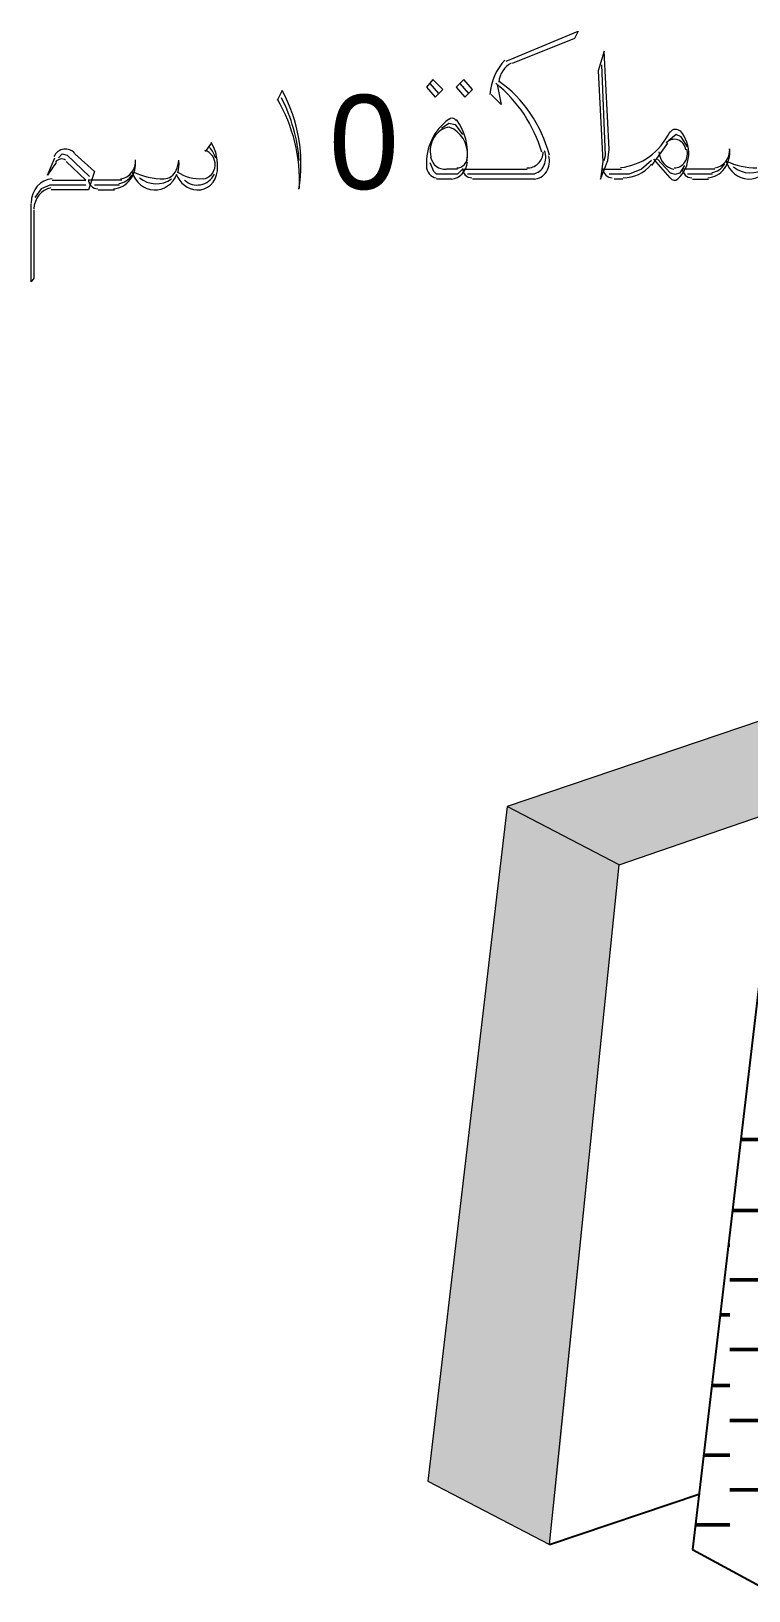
# Model space of a CAD drawing. Header units: inches. Extents: x -351 to 2582, y -266 to 144.
# Drawn here: x 226.594 to 227.589, y -51.394 to -49.231 of the extents above; entities that cross this region are included whole.
import ezdxf

# ---------------------------------------------------------------- set-up
doc = ezdxf.new("R2010")
doc.units = ezdxf.units.IN
doc.header["$MEASUREMENT"] = 0
doc.layers.add('PDF2_Geometry', color=7, linetype='Continuous')
doc.layers.add('WALL', color=7, linetype='Continuous')
doc.styles.add('XARAB', font='XARB.SHX', dxfattribs={"height": 0.2})

# ---------------------------------------------------------------- blocks, each defined once
blk = doc.blocks.new('A$C5888202B')
at = {"layer": 'PDF2_Geometry', "lineweight": 18}
for p, q in [((-3.3552, -1.0246), (-3.248, -0.9802)), ((-3.2536, -0.9913), (-3.346, -1.0283)), ((-3.248, -0.9802), (-3.2536, -0.9913)), ((-3.2092, -1.0098), (-3.2184, -1.0394)), ((-3.2018, -1.1559), (-3.2092, -1.0098)), ((-3.2184, -1.0394), (-3.211, -1.1743)), ((-3.2073, -1.1651), (-3.2129, -1.0301)), ((-3.4643, -1.0523), (-3.4736, -1.0634)), ((-3.4736, -1.0634), (-3.4606, -1.0782)), ((-3.4551, -1.0727), (-3.468, -1.0579)), ((-3.4495, -1.0671), (-3.4643, -1.0523)), ((-3.4606, -1.0782), (-3.4495, -1.0671)), ((-3.4181, -1.0523), (-3.4292, -1.0634)), ((-3.4292, -1.0634), (-3.4163, -1.0782)), ((-3.4107, -1.0727), (-3.4237, -1.0579)), ((-3.4052, -1.0671), (-3.4181, -1.0523)), ((-3.4163, -1.0782), (-3.4052, -1.0671)), ((-3.3682, -1.0597), (-3.3626, -1.0893)), ((-3.6882, -1.0686), (-3.6956, -1.0834)), ((-3.3626, -1.0893), (-3.3774, -1.0745)), ((-3.4514, -1.1244), (-3.4403, -1.117)), ((-3.4403, -1.117), (-3.4311, -1.1189)), ((-3.4311, -1.1189), (-3.42, -1.1337)), ((-3.1019, -1.1337), (-3.113, -1.1429)), ((-3.0945, -1.1374), (-3.1019, -1.1337)), ((-3.7936, -1.1463), (-3.8029, -1.1592)), ((-3.2036, -1.1725), (-3.2018, -1.1559)), ((-3.1149, -1.1466), (-3.1389, -1.1799)), ((-3.0853, -1.1522), (-3.0945, -1.1374)), ((-4.0377, -1.1943), (-4.0266, -1.1684)), ((-4.0247, -1.1758), (-4.0377, -1.1943)), ((-4.021, -1.1684), (-4.0155, -1.1629)), ((-4.0155, -1.1629), (-4.0081, -1.1647)), ((-3.9804, -1.2017), (-4.0099, -1.174)), ((-4.0081, -1.1647), (-3.9748, -1.1962)), ((-3.997, -1.1629), (-3.9674, -1.1888)), ((-3.4625, -1.1891), (-3.468, -1.1762)), ((-3.2147, -1.2002), (-3.2036, -1.1725)), ((-3.211, -1.1743), (-3.2147, -1.2002)), ((-3.2092, -1.1725), (-3.2073, -1.1651)), ((-3.1389, -1.1725), (-3.1537, -1.1854)), ((-3.1112, -1.1984), (-3.1352, -1.1706)), ((-3.1297, -1.1706), (-3.1112, -1.191)), ((-3.0964, -1.191), (-3.089, -1.1799)), ((-4.0303, -1.2017), (-3.9804, -1.2017)), ((-3.9674, -1.1888), (-3.9767, -1.2165)), ((-3.9267, -1.2017), (-3.9748, -1.2017)), ((-3.4588, -1.1928), (-3.4625, -1.1891)), ((-3.4274, -1.1928), (-3.4588, -1.1928)), ((-3.4366, -1.2002), (-3.4588, -1.2002)), ((-3.4274, -1.1854), (-3.444, -1.1854)), ((-3.42, -1.1854), (-3.4274, -1.1928)), ((-3.4181, -1.1854), (-3.3238, -1.1854)), ((-3.3127, -1.1928), (-3.4126, -1.1928)), ((-3.3127, -1.2002), (-3.4052, -1.2002)), ((-3.2092, -1.1854), (-3.1833, -1.1854)), ((-3.1722, -1.1928), (-3.2018, -1.1928)), ((-3.1814, -1.2002), (-3.1944, -1.2002)), ((-3.1537, -1.1854), (-3.1722, -1.1928)), ((-3.1112, -1.191), (-3.1038, -1.1928)), ((-3.1038, -1.1928), (-3.0964, -1.191)), ((-3.0446, -1.1854), (-3.0908, -1.1854)), ((-3.0483, -1.1928), (-3.0853, -1.1928)), ((-3.0779, -1.2002), (-3.0539, -1.2002)), ((-4.0469, -1.2147), (-4.0562, -1.2276)), ((-4.034, -1.2091), (-4.0469, -1.2147)), ((-3.9804, -1.2091), (-4.034, -1.2091)), ((-3.9767, -1.2165), (-4.0321, -1.2165)), ((-3.9304, -1.2091), (-3.9674, -1.2091)), ((-3.9619, -1.2165), (-3.9378, -1.2165)), ((-4.0617, -1.3533), (-4.0617, -1.2369)), ((-4.058, -1.2461), (-4.058, -1.3478)), ((-4.058, -1.3478), (-4.0617, -1.3533))]:
    blk.add_line(p, q, dxfattribs=at)
at = {"layer": 'PDF2_Geometry', "color": 8, "lineweight": 5, "true_color": 0x7f7f7f}
for p, q in [((-1.6375, -1.5515), (-3.3534, -2.134)), ((-3.187, -2.2209), (-1.4822, -1.6329)), ((-3.3534, -2.134), (-3.4717, -3.138)), ((-3.187, -2.2209), (-3.3534, -2.134)), ((-3.2905, -3.2323), (-3.187, -2.2209)), ((-3.4717, -3.138), (-3.2905, -3.2323))]:
    blk.add_line(p, q, dxfattribs=at)
at = {"layer": 'PDF2_Geometry', "lineweight": 25}
for p, q in [((-2.967, -2.3004), (-3.0779, -3.2397)), ((-3.2905, -3.2323), (-3.0668, -3.1565)), ((-3.0779, -3.2397), (-2.893, -3.3395))]:
    blk.add_line(p, q, dxfattribs=at)
at = {"layer": 'PDF2_Geometry', "lineweight": 50}
for p, q in [((-3.0058, -2.6295), (-2.9707, -2.6295)), ((-3.0169, -2.7349), (-2.9707, -2.7349)), ((-3.0243, -2.7867), (-3.0224, -2.7867)), ((-3.0224, -2.8384), (-2.9707, -2.8384)), ((-3.0354, -2.8902), (-3.0224, -2.8902)), ((-3.0224, -2.942), (-2.9707, -2.942)), ((-3.0483, -2.9956), (-3.0224, -2.9956)), ((-3.0224, -3.0474), (-2.9707, -3.0474)), ((-3.0613, -3.0991), (-3.0224, -3.0991)), ((-3.0224, -3.1509), (-2.9707, -3.1509)), ((-3.0724, -3.2027), (-3.0224, -3.2027))]:
    blk.add_line(p, q, dxfattribs=at)
at = {"layer": 'PDF2_Geometry', "lineweight": 18}
for centre, radius, start, end in [((-3.5017, -1.2188), 0.2079, 16.3379, 50.8037), ((-3.9057, -1.204), 0.2434, 357.5355, 30.2748), ((-3.9051, -1.1906), 0.2427, 4.1946, 27.2615), ((-3.892, -1.1786), 0.2316, 350.8935, 28.3567), ((-3.4969, -1.1622), 0.0844, 352.4133, 36.6221), ((-3.1029, -1.1364), 0.0102, 45.3071, 144.9997), ((-3.8329, -1.1844), 0.0482, 18.3194, 40.4024), ((-3.8512, -1.1804), 0.0669, 353.5347, 31.2572), ((-3.4285, -1.1587), 0.0395, 148.4059, 192.1247), ((-3.3255, -1.1589), 0.0257, 314.3386, 357.5777), ((-3.3249, -1.1679), 0.0288, 334.7633, 19.9795), ((-3.1083, -1.1623), 0.023, 326.5922, 17.0098), ((-3.0632, -1.1605), 0.0408, 323.6331, 7.313), ((-3.9472, -1.1768), 0.0408, 323.6331, 7.313), ((-3.8952, -1.1659), 0.0535, 336.886, 353.2153), ((-3.8889, -1.1786), 0.0472, 344.9094, 6.4132), ((-3.323, -1.1616), 0.022, 266.3172, 314.4356), ((-2.9825, -1.0778), 0.1058, 244.62, 270.3126), ((-2.9919, -1.1521), 0.0389, 230.4082, 306.1257), ((-3.9628, -1.2008), 0.0138, 179.6735, 270.3265), ((-3.8646, -1.0941), 0.1058, 244.62, 270.3126), ((-3.8759, -1.1684), 0.0389, 230.4082, 306.1257), ((-3.8111, -1.1412), 0.0586, 235.2544, 274.6026), ((-3.4061, -1.1845), 0.0138, 179.6735, 270.3265), ((-3.1972, -1.1845), 0.0138, 179.6735, 270.3265), ((-3.0789, -1.1845), 0.0138, 179.6735, 270.3265)]:
    blk.add_arc(centre, radius, start, end, dxfattribs=at)
for points in [[(-3.3568, -1.0233), (-3.37, -1.0364), (-3.378, -1.0548), (-3.3792, -1.0744)], [(-3.3474, -1.0278), (-3.3576, -1.033), (-3.3647, -1.0437), (-3.3661, -1.0561)], [(-3.2906, -1.1649), (-3.3028, -1.1194), (-3.3295, -1.0803), (-3.3655, -1.0549)], [(-3.4407, -1.1118), (-3.4623, -1.1266), (-3.4749, -1.1534), (-3.4735, -1.1815)], [(-3.4295, -1.113), (-3.4323, -1.1092), (-3.437, -1.1085), (-3.4405, -1.1115)], [(-3.4394, -1.1228), (-3.4486, -1.124), (-3.4569, -1.1295), (-3.4622, -1.138)], [(-3.4126, -1.1664), (-3.4117, -1.1472), (-3.4224, -1.1297), (-3.4389, -1.1233)], [(-3.185, -1.1832), (-3.1538, -1.1801), (-3.1261, -1.1599), (-3.1112, -1.1296)], [(-3.0835, -1.1653), (-3.0828, -1.1516), (-3.0873, -1.1383), (-3.0959, -1.1287)], [(-4.0134, -1.1557), (-4.0196, -1.1566), (-4.025, -1.1607), (-4.028, -1.1667)], [(-3.9967, -1.1622), (-4.001, -1.1572), (-4.0072, -1.1548), (-4.0134, -1.1557)], [(-3.7881, -1.1801), (-3.7875, -1.1695), (-3.794, -1.16), (-3.8034, -1.1578)], [(-3.1277, -1.1598), (-3.1265, -1.1732), (-3.1172, -1.1839), (-3.1055, -1.1853)], [(-3.0994, -1.142), (-3.1055, -1.1398), (-3.1122, -1.1415), (-3.1168, -1.1464)], [(-3.0875, -1.1567), (-3.0887, -1.1498), (-3.0933, -1.1441), (-3.0994, -1.142)], [(-3.0448, -1.1834), (-3.0315, -1.182), (-3.0217, -1.1695), (-3.0225, -1.1552)], [(-4.0105, -1.1721), (-4.0154, -1.1689), (-4.0217, -1.1701), (-4.0254, -1.175)], [(-3.9288, -1.1997), (-3.9155, -1.1983), (-3.9057, -1.1858), (-3.9064, -1.1715)], [(-3.806, -1.1998), (-3.7964, -1.199), (-3.7888, -1.1906), (-3.7881, -1.1801)], [(-3.4736, -1.1807), (-3.4737, -1.1899), (-3.4673, -1.1976), (-3.4591, -1.1983)], [(-3.4675, -1.1674), (-3.4651, -1.179), (-3.4551, -1.1867), (-3.4442, -1.1853)], [(-3.4363, -1.2002), (-3.424, -1.1995), (-3.414, -1.1886), (-3.4127, -1.1746)], [(-3.4286, -1.1836), (-3.4243, -1.1837), (-3.4202, -1.1818), (-3.4172, -1.1784)], [(-3.4172, -1.1784), (-3.4142, -1.1751), (-3.4125, -1.1705), (-3.4126, -1.1657)], [(-3.3145, -1.1926), (-3.3079, -1.1916), (-3.3021, -1.187), (-3.2988, -1.1802)], [(-3.2951, -1.1894), (-3.2907, -1.1825), (-3.2894, -1.1737), (-3.2915, -1.1656)], [(-3.1809, -1.1984), (-3.1649, -1.1985), (-3.1496, -1.1912), (-3.1389, -1.1782)], [(-3.1052, -1.1836), (-3.0988, -1.1837), (-3.0928, -1.1805), (-3.0891, -1.1749)], [(-3.0998, -1.1998), (-3.0902, -1.1915), (-3.0843, -1.1789), (-3.0835, -1.1653)], [(-3.049, -1.1907), (-3.0413, -1.1895), (-3.0343, -1.1848), (-3.0297, -1.1776)], [(-3.0278, -1.1738), (-3.0228, -1.1891), (-3.0099, -1.1995), (-2.9952, -1.2002)], [(-2.9952, -1.2002), (-2.9805, -1.2008), (-2.9669, -1.1915), (-2.9609, -1.1767)], [(-4.0307, -1.1999), (-4.048, -1.2007), (-4.0617, -1.2166), (-4.0617, -1.2359)], [(-3.9391, -1.2146), (-3.9295, -1.2141), (-3.9205, -1.2092), (-3.9143, -1.201)], [(-3.9312, -1.207), (-3.9234, -1.2058), (-3.9164, -1.201), (-3.9118, -1.1939)], [(-3.9117, -1.19), (-3.9068, -1.2054), (-3.8939, -1.2158), (-3.8792, -1.2165)], [(-3.8792, -1.2165), (-3.8645, -1.2171), (-3.8508, -1.2078), (-3.8448, -1.193)], [(-3.8644, -1.1999), (-3.8564, -1.1997), (-3.8491, -1.1946), (-3.8456, -1.1867)], [(-3.8459, -1.1932), (-3.8404, -1.2065), (-3.8288, -1.2154), (-3.8155, -1.2164)], [(-3.8335, -1.202), (-3.8267, -1.2079), (-3.818, -1.2103), (-3.8096, -1.2086)], [(-3.8151, -1.2164), (-3.7998, -1.2177), (-3.7864, -1.2051), (-3.7846, -1.1879)], [(-3.8096, -1.2086), (-3.8011, -1.2069), (-3.7937, -1.2014), (-3.7891, -1.1932)], [(-3.3136, -1.2002), (-3.3063, -1.2002), (-3.2994, -1.1962), (-3.2951, -1.1894)], [(-3.1112, -1.1983), (-3.1083, -1.2026), (-3.1031, -1.2033), (-3.0996, -1.1999)], [(-3.0551, -1.1983), (-3.0455, -1.1979), (-3.0365, -1.1929), (-3.0304, -1.1847)], [(-4.0326, -1.2133), (-4.0465, -1.2159), (-4.057, -1.2289), (-4.0579, -1.2447)]]:
    blk.add_open_spline(points, degree=3, dxfattribs=at)
at = {"layer": 'PDF2_Geometry', "color": 8, "lineweight": -3, "true_color": 0x7f7f7f}
for points in [[(-1.8779, -1.6329), (-3.3534, -2.134), (-2.9337, -2.134)], [(-3.3534, -2.134), (-3.187, -2.2209), (-3.3645, -2.2209)], [(-3.3534, -2.134), (-2.9337, -2.134), (-3.187, -2.2209)], [(-3.3645, -2.2209), (-3.4717, -3.138), (-3.2794, -3.138)], [(-3.3645, -2.2209), (-3.187, -2.2209), (-3.2794, -3.138)], [(-3.4717, -3.138), (-3.2794, -3.138), (-3.2905, -3.2323)]]:
    blk.add_solid(points, dxfattribs=at)
at = {"layer": 'PDF2_Geometry', "color": 7, "style": 'XARAB'}
blk.add_text('0', height=0.1401, dxfattribs=at).set_placement((-3.6188, -1.2151))

msp = doc.modelspace()

# ---------------------------------------------------------------- block references
at = {"layer": 'WALL', "color": 0, "ltscale": 0.5, "xscale": 0.932005603524069, "yscale": 0.932005603524069, "zscale": 0.932005603524069}
msp.add_blockref('A$C5888202B', (230.3792, -48.3176), dxfattribs=at)

doc.saveas('drawing.dxf')
